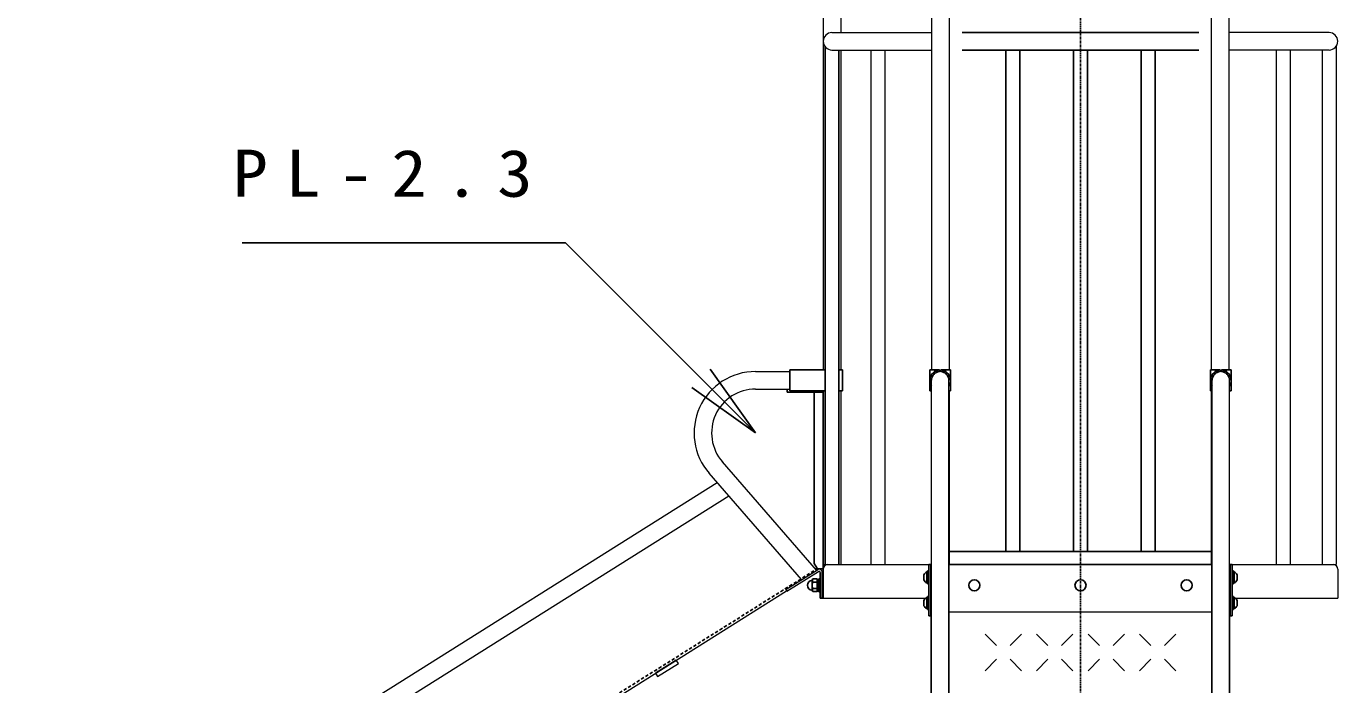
# Model space of a CAD drawing. Units: millimetres at full size; details may follow other scales. Extents: x -15630 to 0, y -2472 to 10680.
# Drawn here: x -12170 to -10130, y 4763 to 5787 of the extents above; entities that cross this region are included whole.
import ezdxf

# ---------------------------------------------------------------- set-up
doc = ezdxf.new("R2010")
doc.units = ezdxf.units.MM
doc.linetypes.add('USER2', pattern=[6, 3, -1, 1, -1])
doc.linetypes.add('USER4', pattern=[8, 5, -3])
doc.layers.add('線', color=2, linetype='Continuous', lineweight=25)
doc.layers.add('補助', color=2, linetype='Continuous', lineweight=13)
doc.styles.add('ＭＳ ゴシック', font='')
doc.styles.get('ＭＳ ゴシック').set_extended_font_data('MS Gothic')

msp = doc.modelspace()

# ---------------------------------------------------------------- linework, layer by layer
at = {"layer": '線', "color": 20, "linetype": 'USER2'}
msp.add_line((-10530.378, 6100), (-10530.378, 2850), dxfattribs=at)
at = {"layer": '線', "color": 7, "lineweight": 13}
for p, q in [((-10930.378, 6036.4), (-10930.378, 5252.575)), ((-10903.178, 6036.4), (-10903.178, 5777.2)), ((-10761.478, 5252.6), (-10761.478, 5818.9)), ((-10734.278, 5252.6), (-10734.278, 5818.9)), ((-10326.478, 5252.6), (-10326.478, 5818.9)), ((-10299.278, 5252.6), (-10299.278, 5818.9)), ((-10916.778, 5777.2), (-10761.478, 5777.2)), ((-10143.978, 5777.2), (-10299.278, 5777.2)), ((-10133.128, 5755.4), (-10133.128, 4950)), ((-10916.778, 5750), (-10761.478, 5750)), ((-10903.178, 5750), (-10903.178, 5252.575)), ((-10856.228, 5750), (-10856.228, 4950)), ((-10834.528, 5750), (-10834.528, 4950)), ((-10143.978, 5750), (-10299.278, 5750)), ((-10226.228, 5750), (-10226.228, 4950)), ((-10204.528, 5750), (-10204.528, 4950)), ((-10154.828, 5750), (-10154.828, 4950)), ((-11035.801, 5250.093), (-10982.178, 5250.093)), ((-11035.589, 5222.893), (-10982.178, 5222.893)), ((-10762.178, 3762.093), (-10762.178, 5236.4)), ((-10734.978, 3762.093), (-10734.978, 5236.4)), ((-10325.778, 3762.093), (-10325.778, 5236.4)), ((-10298.578, 3762.093), (-10298.578, 5236.4)), ((-10930.378, 5220.225), (-10930.378, 4950)), ((-10903.178, 5220.225), (-10903.178, 4950)), ((-10734.278, 4950), (-10734.278, 5220.2)), ((-10326.478, 4950), (-10326.478, 5220.2)), ((-10940.744, 4941.127), (-11087.211, 5109.619)), ((-10964.051, 4926.479), (-11107.74, 5091.774)), ((-13038.218, 3856.339), (-11095.316, 5077.483)), ((-13023.743, 3833.31), (-11077.257, 5056.707)), ((-10988.604, 4911.047), (-10939.538, 4941.885)), ((-10986.901, 4908.337), (-10937.836, 4939.176)), ((-10936.41, 4943.036), (-10942.404, 4943.036)), ((-10930.378, 4950), (-10761.478, 4950)), ((-10930.378, 4897.7), (-10930.378, 4942.7)), ((-10762.578, 3050), (-10762.578, 4950)), ((-10734.578, 3124.818), (-10734.578, 4950)), ((-10326.178, 3124.818), (-10326.178, 4950)), ((-10299.278, 4950), (-10133.128, 4950)), ((-10298.178, 3050), (-10298.178, 4950)), ((-10130.378, 4942.7), (-10130.378, 4897.7)), ((-12931.79, 3687.007), (-10987.38, 4909.099)), ((-10988.604, 4911.047), (-10986.901, 4908.337)), ((-10930.378, 4897.7), (-10766.378, 4897.7)), ((-10294.378, 4897.7), (-10130.378, 4897.7)), ((-10734.578, 4876.417), (-10326.178, 4876.417))]:
    msp.add_line(p, q, dxfattribs=at)
at = {"layer": '線'}
for p, q in [((-10714.278, 5777.2), (-10346.478, 5777.2)), ((-10927.628, 5755.4), (-10927.628, 4950)), ((-10905.928, 5750), (-10905.928, 4950)), ((-10714.278, 5750), (-10346.478, 5750)), ((-10646.228, 4970), (-10646.228, 5750)), ((-10624.528, 4970), (-10624.528, 5750)), ((-10541.228, 4970), (-10541.228, 5750)), ((-10519.528, 4970), (-10519.528, 5750)), ((-10436.228, 4970), (-10436.228, 5750)), ((-10414.528, 4970), (-10414.528, 5750)), ((-10982.178, 5220.225), (-10982.178, 5252.575)), ((-10927.628, 5252.575), (-10982.178, 5252.575)), ((-10905.928, 5252.575), (-10900.603, 5252.575)), ((-10900.603, 5252.575), (-10900.603, 5220.225)), ((-10764.778, 5252.6), (-10749.478, 5252.6)), ((-10764.778, 5220.2), (-10764.778, 5252.6)), ((-10749.478, 5249.97), (-10749.478, 5252.6)), ((-10749.478, 5249.97), (-10749.478, 5252.6)), ((-10747.678, 5252.6), (-10732.378, 5252.6)), ((-10747.678, 5249.97), (-10747.678, 5252.6)), ((-10747.678, 5249.97), (-10747.678, 5252.6)), ((-10732.378, 5252.6), (-10732.378, 5220.2)), ((-10328.378, 5252.6), (-10313.078, 5252.6)), ((-10328.378, 5220.2), (-10328.378, 5252.6)), ((-10313.078, 5249.97), (-10313.078, 5252.6)), ((-10313.078, 5249.97), (-10313.078, 5252.6)), ((-10311.278, 5252.6), (-10295.978, 5252.6)), ((-10311.278, 5249.97), (-10311.278, 5252.6)), ((-10311.278, 5249.97), (-10311.278, 5252.6)), ((-10295.978, 5252.6), (-10295.978, 5220.2)), ((-10986.41, 5222.893), (-10986.41, 5217.893)), ((-10986.41, 5217.893), (-10936.41, 5217.893)), ((-10982.178, 5220.225), (-10927.628, 5220.225)), ((-10944.378, 5217.893), (-10930.378, 5217.893)), ((-10944.378, 4951.646), (-10944.378, 5217.893)), ((-10930.378, 4943.036), (-10930.378, 5217.893)), ((-10905.928, 5220.225), (-10900.603, 5220.225)), ((-10762.178, 5220.2), (-10764.778, 5220.2)), ((-10732.378, 5220.2), (-10734.978, 5220.2)), ((-10325.778, 5220.2), (-10328.378, 5220.2)), ((-10295.978, 5220.2), (-10298.578, 5220.2)), ((-10734.578, 4970), (-10326.178, 4970)), ((-10939.407, 4943.036), (-10944.378, 4951.646)), ((-10939.407, 4943.036), (-10930.378, 4943.036)), ((-10935.078, 4897.7), (-10935.078, 4937.652)), ((-10931.878, 4937.652), (-10931.878, 4897.7)), ((-10930.378, 4942.7), (-10930.378, 4950)), ((-10930.378, 4897.7), (-10930.378, 4946.2)), ((-10768.376, 4938.65), (-10769.376, 4938.65)), ((-10769.376, 4921.35), (-10769.376, 4938.65)), ((-10768.376, 4940), (-10766.376, 4940)), ((-10768.376, 4920), (-10768.376, 4940)), ((-10768.376, 4921.35), (-10768.376, 4938.65)), ((-10766.378, 4950), (-10766.378, 4870)), ((-10766.378, 4950), (-10762.578, 4950)), ((-10766.376, 4920), (-10766.376, 4940)), ((-10763.178, 4950), (-10763.178, 4870)), ((-10762.578, 4950), (-10762.178, 4950)), ((-10734.978, 4950), (-10734.578, 4950)), ((-10734.578, 4950), (-10326.178, 4950)), ((-10325.778, 4950), (-10326.178, 4950)), ((-10298.178, 4950), (-10298.578, 4950)), ((-10298.178, 4950), (-10294.378, 4950)), ((-10297.578, 4950), (-10297.578, 4870)), ((-10294.378, 4950), (-10294.378, 4870)), ((-10292.372, 4940), (-10294.372, 4940)), ((-10294.372, 4920), (-10294.372, 4940)), ((-10292.372, 4920), (-10292.372, 4940)), ((-10292.372, 4938.65), (-10291.372, 4938.65)), ((-10292.372, 4921.35), (-10292.372, 4938.65)), ((-10291.372, 4921.35), (-10291.372, 4938.65)), ((-10946.674, 4927.515), (-10947.578, 4925.95)), ((-10947.578, 4925.95), (-10947.578, 4909.45)), ((-10939.578, 4927.515), (-10946.674, 4927.515)), ((-10939.578, 4922.607), (-10946.674, 4922.607)), ((-10939.578, 4927.515), (-10939.578, 4907.885)), ((-10939.578, 4926.9), (-10939.578, 4908.5)), ((-10937.078, 4926.9), (-10939.578, 4926.9)), ((-10939.578, 4917.831), (-10937.078, 4918.501)), ((-10939.578, 4916.899), (-10937.078, 4917.569)), ((-10935.078, 4927.7), (-10937.078, 4927.7)), ((-10937.078, 4927.7), (-10937.078, 4907.7)), ((-10937.078, 4926.9), (-10937.078, 4908.5)), ((-10935.078, 4927.7), (-10935.078, 4907.7)), ((-10773.726, 4926), (-10773.726, 4934)), ((-10768.376, 4921.35), (-10769.376, 4921.35)), ((-10768.376, 4920), (-10766.376, 4920)), ((-10292.372, 4920), (-10294.372, 4920)), ((-10292.372, 4921.35), (-10291.372, 4921.35)), ((-10287.022, 4926), (-10287.022, 4934)), ((-10946.674, 4907.885), (-10947.578, 4909.45)), ((-10939.578, 4912.793), (-10946.674, 4912.793)), ((-10939.578, 4907.885), (-10946.674, 4907.885)), ((-10937.078, 4908.5), (-10939.578, 4908.5)), ((-10935.078, 4907.7), (-10937.078, 4907.7)), ((-10935.078, 4897.7), (-10931.878, 4897.7)), ((-10930.378, 4897.7), (-10931.878, 4897.7)), ((-10768.376, 4898.65), (-10769.376, 4898.65)), ((-10769.376, 4881.35), (-10769.376, 4898.65)), ((-10768.376, 4900), (-10766.376, 4900)), ((-10768.376, 4880), (-10768.376, 4900)), ((-10768.376, 4881.35), (-10768.376, 4898.65)), ((-10766.376, 4880), (-10766.376, 4900)), ((-10292.372, 4900), (-10294.372, 4900)), ((-10294.372, 4880), (-10294.372, 4900)), ((-10292.372, 4880), (-10292.372, 4900)), ((-10292.372, 4898.65), (-10291.372, 4898.65)), ((-10292.372, 4881.35), (-10292.372, 4898.65)), ((-10291.372, 4881.35), (-10291.372, 4898.65)), ((-10773.726, 4886), (-10773.726, 4894)), ((-10768.376, 4881.35), (-10769.376, 4881.35)), ((-10768.376, 4880), (-10766.376, 4880)), ((-10292.372, 4880), (-10294.372, 4880)), ((-10292.372, 4881.35), (-10291.372, 4881.35)), ((-10287.022, 4886), (-10287.022, 4894)), ((-10766.378, 4870), (-10762.578, 4870)), ((-10298.178, 4870), (-10294.378, 4870)), ((-10660.984, 4823.817), (-10678.662, 4841.494)), ((-10622.093, 4841.494), (-10639.771, 4823.817)), ((-10580.984, 4823.817), (-10598.662, 4841.494)), ((-10542.093, 4841.494), (-10559.771, 4823.817)), ((-10500.984, 4823.817), (-10518.662, 4841.494)), ((-10462.093, 4841.494), (-10479.771, 4823.817)), ((-10420.984, 4823.817), (-10438.662, 4841.494)), ((-10382.093, 4841.494), (-10399.771, 4823.817)), ((-10660.984, 4802.604), (-10678.662, 4784.926)), ((-10622.093, 4784.926), (-10639.771, 4802.604)), ((-10580.984, 4802.604), (-10598.662, 4784.926)), ((-10542.093, 4784.926), (-10559.771, 4802.604)), ((-10500.984, 4802.604), (-10518.662, 4784.926)), ((-10462.093, 4784.926), (-10479.771, 4802.604)), ((-10420.984, 4802.604), (-10438.662, 4784.926)), ((-10382.093, 4784.926), (-10399.771, 4802.604))]:
    msp.add_line(p, q, dxfattribs=at)
at = {"layer": '線', "color": 4, "linetype": 'USER4'}
msp.add_line((-12933.812, 3690.225), (-10940.337, 4943.155), dxfattribs=at)
at = {"layer": '線', "color": 7, "lineweight": 13}
msp.add_lwpolyline([(-11191.062, 4781.082), (-11187.869, 4776.002), (-11155.696, 4796.224), (-11158.889, 4801.304)], close=True, dxfattribs=at)
at = {"layer": '線'}
for centre in [(-10695.378, 4917.7), (-10530.378, 4917.7), (-10365.378, 4917.7)]:
    msp.add_circle(centre, 8.65, dxfattribs=at)
at = {"layer": '線', "color": 7, "lineweight": 13}
for centre, radius, start, end in [((-10916.778, 5763.6), 13.6, 90, 270), ((-10143.978, 5763.6), 13.6, 270, 90), ((-11035.589, 5154.493), 95.6, 90, 221), ((-10748.578, 5236.4), 13.6, 0, 180), ((-10312.178, 5236.4), 13.6, 0, 180), ((-11035.589, 5154.493), 68.4, 90, 221), ((-10936.878, 4937.652), 5, 0, 122.15), ((-10936.878, 4937.652), 1.8, 0, 122.15), ((-10923.078, 4942.7), 7.3, 90, 180), ((-10137.678, 4942.7), 7.3, 0, 90)]:
    msp.add_arc(centre, radius, start, end, dxfattribs=at)
at = {"layer": '線'}
for centre, radius, start, end in [((-10748.578, 5236.4), 16.2, 93.18474, 212.91199), ((-10748.578, 5236.4), 13.6, 93.79441, 180), ((-10748.578, 5236.4), 16.2, 327.08801, 86.81526), ((-10748.578, 5236.4), 13.6, 0, 86.20559), ((-10312.178, 5236.4), 16.2, 93.18474, 212.91199), ((-10312.178, 5236.4), 13.6, 93.79441, 180), ((-10312.178, 5236.4), 16.2, 327.08801, 86.81526), ((-10312.178, 5236.4), 13.6, 0, 86.20559), ((-10764.79, 4930), 9.791, 117.93242, 155.88589), ((-10295.958, 4930), 9.791, 24.11411, 62.06758), ((-10947.578, 4917.7), 7.5, 90, 270), ((-10933.798, 4917.7), 13.779, 159.136, 200.864), ((-10942.424, 4925.061), 4.907, 150.00001, 209.99999), ((-10764.79, 4930), 9.791, 204.11411, 242.06758), ((-10295.958, 4930), 9.791, 297.93242, 335.88589), ((-10942.424, 4910.339), 4.907, 150.00001, 209.99999), ((-10764.79, 4890), 9.791, 117.93242, 155.88589), ((-10295.958, 4890), 9.791, 24.11411, 62.06758), ((-10764.79, 4890), 9.791, 204.11411, 242.06758), ((-10295.958, 4890), 9.791, 297.93242, 335.88589)]:
    msp.add_arc(centre, radius, start, end, dxfattribs=at)
at = {"layer": '補助', "lineweight": 25}
for p, q in [((-11371.189, 5450.093), (-11833.761, 5450.093)), ((-11331.189, 5450.093), (-11371.189, 5450.093)), ((-11120.442, 5239.346), (-11331.189, 5450.093)), ((-11106.3, 5253.488), (-11035.589, 5154.493)), ((-11134.584, 5225.204), (-11035.589, 5154.493)), ((-11035.589, 5154.493), (-11120.442, 5239.346))]:
    msp.add_line(p, q, dxfattribs=at)

# ---------------------------------------------------------------- texts
at = {"layer": '補助', "insert": (-11848.761, 5595.093), "char_height": 73.31, "attachment_point": 1, "style": 'ＭＳ ゴシック'}
msp.add_mtext('\\T1.5;\\W1.1;PL-2.3', dxfattribs=at)

doc.saveas('drawing.dxf')
